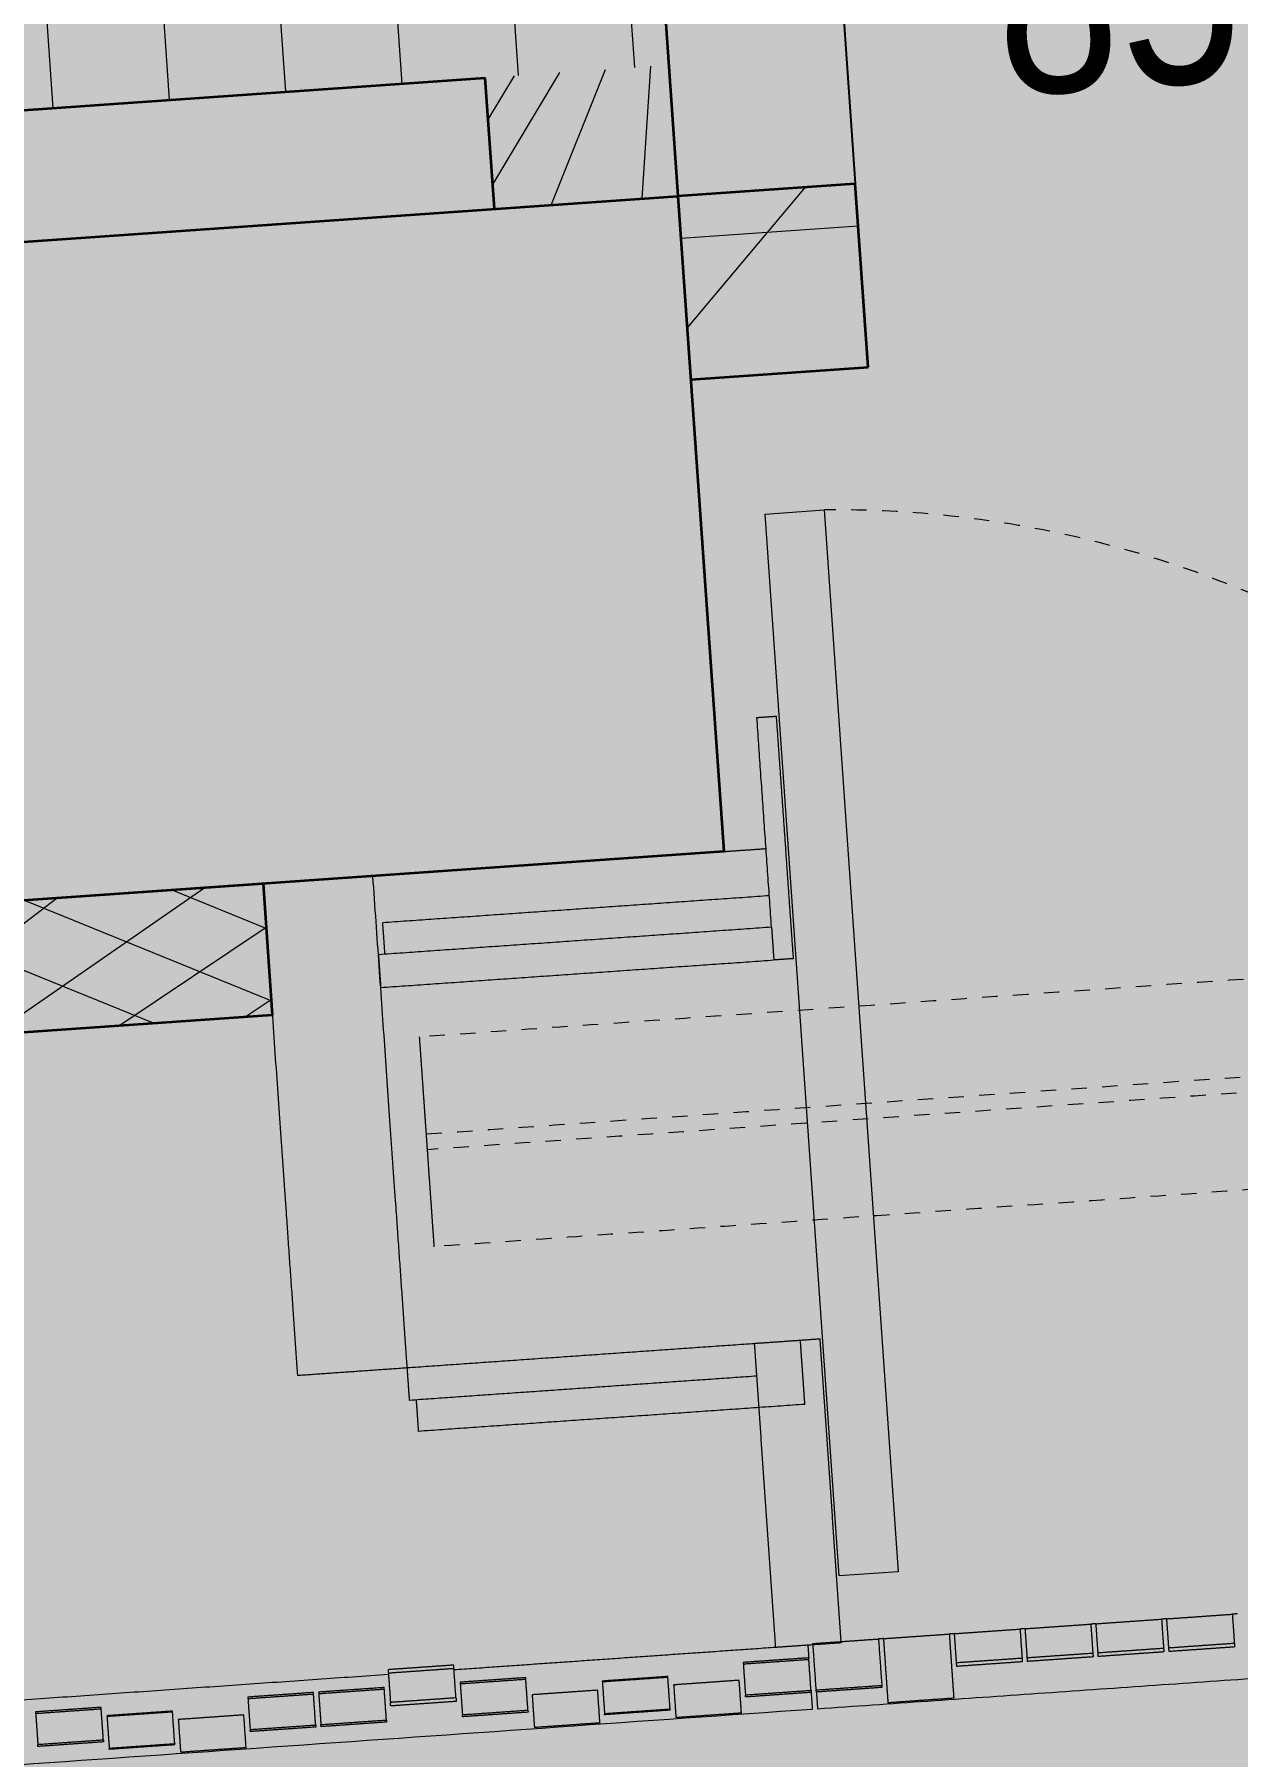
# Model space of a CAD drawing. Header units: millimetres. Extents: x 833941507 to 1669051331, y 817666127 to 1636299673.
# Drawn here: x 834527042 to 834527958, y 817994362 to 817995673 of the extents above; entities that cross this region are included whole.
import ezdxf

# ---------------------------------------------------------------- set-up
doc = ezdxf.new("R2010")
doc.units = ezdxf.units.MM
doc.header["$LTSCALE"] = 3
doc.linetypes.add('B0606', pattern=[0.7813, 0.39065, -0.39065])
doc.linetypes.add('B0701', pattern=[2.34375, 1.5625, -0.78125])
for name, color, linetype, lineweight in [('Hatch (LTC&CB)', 252, 'Continuous', 35), ('UAJ-05SYMB-a', 1, 'Continuous', 9), ('UAJ-22INWA', 6, 'Continuous', 35), ('UAJ-22INWA-a', 1, 'Continuous', 13), ('UAJ-22INWA-h', 251, 'Continuous', 9), ('UAJ-23FLOR-h', 251, 'Continuous', 9), ('UAJ-23FLOR-y', 8, 'B0701', 9), ('UAJ-32INFR', 7, 'Continuous', 25)]:
    doc.layers.add(name, color=color, linetype=linetype, lineweight=lineweight)
doc.layers.add('UAJ-01LAYO-$', color=32, linetype='Continuous', lineweight=5, plot=False)
doc.layers.add('UAJ-22INWA-$', color=32, linetype='Continuous', plot=False)
doc.styles.add('3A35X-MAGP-P-ADR-B01-L1$0$Kowloon_standard', font='arial.ttf', dxfattribs={"width": 0.8, "height": 2})

# ---------------------------------------------------------------- blocks, each defined once
blk = doc.blocks.new('*U558')
at = {"layer": 'UAJ-22INWA-h'}
h = blk.add_hatch(dxfattribs=at)
h.set_pattern_fill('ANSI31', color=256, scale=20)
h.set_pattern_definition([(45, (-60.00000169443524, -786.0468961356465), (-44.90128060534576, 44.90128060534577), [])])
h.paths.add_polyline_path([(-6.639700700361573e-08, 56.97648191072732), (3.985192336131149e-07, 156.9766229756714), (139.9999984911706, 156.97662270149), (139.9999985030915, 56.97648199417382)])
at = {"layer": 'UAJ-22INWA'}
for p, q in [((9.09590795230678e-08, -83.02057057629499), (2.495076216817437e-07, 156.9766227372528)), ((139.9999985656764, 156.9766227014782), (139.9999984881904, 56.97648205204678))]:
    blk.add_line(p, q, dxfattribs=at)
blk = doc.blocks.new('*U567')
at = {"layer": 'UAJ-22INWA-h'}
h = blk.add_hatch(dxfattribs=at)
h.set_pattern_fill('ANSI31', color=256, scale=20)
h.set_pattern_definition([(45, (-60.00000072165273, -8946.33876080979), (-44.90128060534576, 44.90128060534577), [])])
h.paths.add_polyline_path([(7.766875569359399e-07, -7015.32925210052), (5.282171855469642e-07, -931.0095076872246), (139.9999986208686, -931.0095079614064), (139.9999993461761, -7015.329252017073)])
at = {"layer": 'UAJ-22INWA'}
blk.add_line((9.256991714153118e-07, -7015.32929461046), (3.875502237741112e-07, -1071.009506112914), dxfattribs=at)
blk = doc.blocks.new('*U316')
at = {"layer": 'UAJ-22INWA-h'}
h = blk.add_hatch(dxfattribs=at)
h.set_pattern_fill('AFWERK', color=256, scale=50)
h.set_pattern_definition([(45, (-100.0000012353773, -4636.904037414337), (-50.00000133031198, 50.00000133031198), []), (135, (-100.0000012353773, -4636.904037414337), (-50.00000133031198, -50.00000133031198), [])])
h.paths.add_polyline_path([(2.300803600974177e-07, -2430.055793879574), (5.610998243810172e-07, -1206.848242488874), (99.99999865375118, -1206.848242786896), (99.99999879956887, -2430.05579381997)])
at = {"layer": 'UAJ-22INWA'}
for p, q in [((3.790919743680648e-07, -2430.055832887695), (4.120882123474108e-07, -1206.848241012066)), ((99.99999872825694, -1206.848240765165), (99.99999878466771, -2430.055793762099))]:
    blk.add_line(p, q, dxfattribs=at)
for points in [[(4.018169221353673e-06, -1206.848242684539), (100.0000025876577, -1206.848242720299)], [(2.300803600974177e-07, -2430.055793879574), (99.99999879956887, -2430.055793915338)]]:
    blk.add_lwpolyline(points, dxfattribs=at)
blk = doc.blocks.new('Finish Walls')
at = {"layer": 'UAJ-05SYMB-a', "linetype": 'B0606', "ltscale": 10}
blk.add_arc((834527652.6635373, 817994498.7171458), 812.3580499566397, 4.067780778893418, 90.65688216901505, dxfattribs=at)
at = {"layer": 'UAJ-22INWA-a'}
blk.add_lwpolyline([(834527598.4598117, 817995307.8836217), (834527643.3502538, 817995311.0218079), (834527699.8376048, 817994502.9938508), (834527654.9471626, 817994499.8556646)], close=True, dxfattribs=at)
for points, degree in [([(834527592.2397581, 817995153.0729373), (834527599.7214985, 817995153.5959681), (834527607.2032388, 817995154.1189991)], 2), ([(834527603.3977566, 817994993.4624431), (834527597.8187578, 817995073.2676891), (834527592.2397591, 817995153.072935)], 2), ([(834527620.1046685, 817994969.5694499), (834527613.6539541, 817995061.8442235), (834527607.2032398, 817995154.118997)], 2), ([(834527299.943899, 817995032.3951749), (834527258.1499313, 817995029.4734559), (834527216.3559637, 817995026.5517371)], 2), ([(834527216.356003, 817995026.5517397), (834527232.3955657, 817994797.1119347), (834527242.5074791, 817994652.4652402)], 2), ([(834527326.0954143, 817994658.308678), (834527315.9835011, 817994802.9553723), (834527299.943899, 817995032.395175)], 2), ([(834527603.397761, 817994993.4624434), (834527453.762956, 817994983.001823), (834527304.1281509, 817994972.5412025)], 2), ([(834527603.397761, 817994993.4624434), (834527604.2694794, 817994980.9928762), (834527605.1411978, 817994968.5233089)], 2), ([(834527304.1281509, 817994972.5412025), (834527304.9998693, 817994960.0716354), (834527305.8715878, 817994947.6020681)], 2), ([(834527305.8715878, 817994947.6020681), (834527455.5063927, 817994958.0626885), (834527605.1411978, 817994968.5233089)], 2), ([(834527620.1046691, 817994969.5694522), (834527612.6229287, 817994969.0464212), (834527605.1411884, 817994968.5233902)], 2), ([(834527590.450226, 817994676.7891572), (834527615.3893604, 817994678.5325938), (834527640.3284949, 817994680.2760305)], 2), ([(834527628.7821597, 817994630.3491721), (834527627.0735917, 817994654.7895238), (834527625.3650236, 817994679.2298757)], 2), ([(834527656.5076263, 817994448.8403405), (834527648.4180614, 817994564.5581887), (834527640.3284963, 817994680.2760367)], 2), ([(834527326.0954144, 817994658.3086766), (834527458.272822, 817994667.5488911), (834527590.4502296, 817994676.7891055)], 2), ([(834527606.6293573, 817994445.3534671), (834527598.5397924, 817994561.0713153), (834527590.4502274, 817994676.7891634)], 2), ([(834527242.5074791, 817994652.4652402), (834527284.3014467, 817994655.3869592), (834527326.0954143, 817994658.308678)], 2), ([(834527327.8388512, 817994633.3695421), (834527326.9671328, 817994645.8391094), (834527326.0954144, 817994658.3086766)], 2), ([(834527592.1936663, 817994651.849971), (834527460.0162587, 817994642.6097566), (834527327.8388512, 817994633.3695421)], 2), ([(834527332.8415966, 817994633.7192725), (834527333.6784477, 817994621.7484671), (834527334.5152988, 817994609.7776618)], 2), ([(834527628.7821597, 817994630.3491721), (834527481.6487292, 817994620.063417), (834527334.5152988, 817994609.7776618)], 2), ([(834527904.2987565, 817994467.165225), (834527929.237891, 817994468.9086617), (834527954.1770254, 817994470.6520985)], 2), ([(834527958.1665558, 817994470.9309973), (834527956.1717906, 817994470.7915479), (834527954.1770254, 817994470.6520985)], 2), ([(834527954.1770254, 817994470.6520985), (834527954.9546989, 817994459.5278043), (834527955.7323724, 817994448.40351)], 2), ([(834527742.6931652, 817994455.8677548), (834527767.6322997, 817994457.6111915), (834527792.5714341, 817994459.3546283)], 2), ([(834527796.5632131, 817994459.6336843), (834527794.5673236, 817994459.4941564), (834527792.5714341, 817994459.3546283)], 2), ([(834527792.5714341, 817994459.3546283), (834527793.3491076, 817994448.230334), (834527794.126781, 817994437.1060399)], 2), ([(834527796.5616956, 817994459.6335782), (834527821.50083, 817994461.377015), (834527846.4399645, 817994463.1204517)], 2), ([(834527798.1170425, 817994437.3849897), (834527797.339369, 817994448.5092839), (834527796.5616956, 817994459.6335782)], 2), ([(834527850.4298397, 817994463.3993746), (834527848.4349022, 817994463.2599132), (834527846.4399645, 817994463.1204517)], 2), ([(834527846.4399645, 817994463.1204517), (834527847.217638, 817994451.9961575), (834527847.9953115, 817994440.8718632)], 2), ([(834527850.4302261, 817994463.3994015), (834527875.3693606, 817994465.1428384), (834527900.308495, 817994466.8862752)], 2), ([(834527851.985573, 817994441.1508131), (834527851.2078996, 817994452.2751074), (834527850.4302261, 817994463.3994015)], 2), ([(834527904.3008921, 817994467.1653743), (834527902.3046936, 817994467.0258247), (834527900.308495, 817994466.8862752)], 2), ([(834527900.308495, 817994466.8862752), (834527901.0861685, 817994455.7619809), (834527901.863842, 817994444.6376866)], 2), ([(834527905.8541034, 817994444.9166365), (834527905.07643, 817994456.0409307), (834527904.2987565, 817994467.165225)], 2), ([(834527606.6304964, 817994445.3534902), (834527484.1617122, 817994436.791983), (834527361.6929278, 817994428.2304758)], 2), ([(834527656.5076286, 817994448.8403347), (834527631.5684941, 817994447.096898), (834527606.6293596, 817994445.3534613)], 2), ([(834527631.0355802, 817994447.0595927), (834527631.3721119, 817994442.2456464), (834527631.7086437, 817994437.4316999)], 2), ([(834527634.9561042, 817994448.336108), (834527659.8952386, 817994450.0795448), (834527684.8343731, 817994451.8229815)], 2), ([(834527637.442342, 817994412.7715154), (834527636.1992232, 817994430.5538117), (834527634.9561042, 817994448.336108)], 2), ([(834527688.8204383, 817994452.1016381), (834527686.8274057, 817994451.9623098), (834527684.8343731, 817994451.8229815)], 2), ([(834527684.8343731, 817994451.8229815), (834527686.077492, 817994434.0406852), (834527687.3206109, 817994416.2583889)], 2), ([(834527688.8246347, 817994452.1019315), (834527713.7637691, 817994453.8453681), (834527738.7029036, 817994455.588805)], 2), ([(834527692.2417707, 817994403.2212279), (834527690.5332026, 817994427.6615796), (834527688.8246347, 817994452.1019315)], 2), ([(834527742.6931237, 817994455.867752), (834527740.6980137, 817994455.7282784), (834527738.7029036, 817994455.588805)], 2), ([(834527738.7029036, 817994455.588805), (834527740.4114716, 817994431.1484531), (834527742.1200397, 817994406.7081014)], 2), ([(834527744.2485121, 817994433.6191663), (834527743.4708387, 817994444.7434605), (834527742.6931652, 817994455.8677548)], 2), ([(834527901.863842, 817994444.6376866), (834527876.9247075, 817994442.8942499), (834527851.985573, 817994441.1508131)], 2), ([(834527901.863842, 817994444.6376866), (834527901.8833157, 817994444.359123), (834527901.9552401, 817994443.3302749), (834527902.0519317, 817994441.9471407)], 3), ([(834527955.7323724, 817994448.40351), (834527930.7932379, 817994446.6600733), (834527905.8541034, 817994444.9166365)], 2), ([(834527906.0421933, 817994442.2260906), (834527905.9455016, 817994443.6092248), (834527905.8735772, 817994444.6380728), (834527905.8541034, 817994444.9166365)], 3), ([(834527955.9204623, 817994445.712964), (834527930.9813278, 817994443.9695272), (834527906.0421933, 817994442.2260906)], 2), ([(834527955.7323724, 817994448.40351), (834527955.7518462, 817994448.1249464), (834527955.8237705, 817994447.0960983), (834527955.9204623, 817994445.712964)], 3), ([(834527361.4351006, 817994431.9185871), (834527336.4959661, 817994430.1751504), (834527311.5568316, 817994428.4317136)], 2), ([(834527363.1785374, 817994406.9794526), (834527362.306819, 817994419.4490199), (834527361.4351006, 817994431.9185871)], 2), ([(834527631.7086437, 817994437.4316999), (834527606.7695092, 817994435.6882632), (834527581.8303747, 817994433.9448264)], 2), ([(834527581.8303747, 817994433.9448264), (834527582.7020931, 817994421.4752592), (834527583.5738115, 817994409.0056919)], 2), ([(834527631.8026923, 817994436.0863736), (834527606.8635578, 817994434.3429369), (834527581.9244235, 817994432.5995001)], 2), ([(834527633.4520805, 817994412.4925654), (834527632.5803621, 817994424.9621327), (834527631.7086437, 817994437.4316999)], 2), ([(834527794.126781, 817994437.1060399), (834527769.1876466, 817994435.3626031), (834527744.2485121, 817994433.6191663)], 2), ([(834527744.4366019, 817994430.9286203), (834527744.3399101, 817994432.3117546), (834527744.2679858, 817994433.3406026), (834527744.2485121, 817994433.6191663)], 3), ([(834527794.3148708, 817994434.4154938), (834527769.3757364, 817994432.672057), (834527744.4366019, 817994430.9286203)], 2), ([(834527794.126781, 817994437.1060399), (834527794.1462548, 817994436.8274761), (834527794.2181791, 817994435.7986281), (834527794.3148708, 817994434.4154938)], 3), ([(834527847.9953115, 817994440.8718632), (834527823.056177, 817994439.1284264), (834527798.1170425, 817994437.3849897)], 2), ([(834527798.3051324, 817994434.6944437), (834527798.2084407, 817994436.077578), (834527798.1365163, 817994437.106426), (834527798.1170425, 817994437.3849897)], 3), ([(834527848.1834013, 817994438.1813172), (834527823.2442669, 817994436.4378805), (834527798.3051324, 817994434.6944437)], 2), ([(834527847.9953115, 817994440.8718632), (834527848.0147853, 817994440.5932995), (834527848.0867096, 817994439.5644515), (834527848.1834013, 817994438.1813172)], 3), ([(834527852.1736628, 817994438.4602671), (834527852.0769712, 817994439.8434013), (834527852.0050467, 817994440.8722494), (834527851.985573, 817994441.1508131)], 3), ([(834527902.0519317, 817994441.9471407), (834527877.1127973, 817994440.2037039), (834527852.1736628, 817994438.4602671)], 2), ([(834527311.8146589, 817994424.7436023), (834527094.3454063, 817994409.5408337), (834526876.8761537, 817994394.3380651)], 2), ([(834527311.5568316, 817994428.4317136), (834527312.42855, 817994415.9621464), (834527313.3002684, 817994403.4925791)], 2), ([(834527361.6231904, 817994429.2280412), (834527336.6840559, 817994427.4846044), (834527311.7449214, 817994425.7411677)], 2), ([(834527416.2345219, 817994422.3684063), (834527391.2953874, 817994420.6249696), (834527366.3562529, 817994418.8815328)], 2), ([(834527366.3562529, 817994418.8815328), (834527367.2279713, 817994406.4119656), (834527368.0996897, 817994393.9423983)], 2), ([(834527416.3285705, 817994421.02308), (834527391.389436, 817994419.2796432), (834527366.4503015, 817994417.5362065)], 2), ([(834527417.9779587, 817994397.4292718), (834527417.1062403, 817994409.8988391), (834527416.2345219, 817994422.3684063)], 2), ([(834527524.4370315, 817994423.2420044), (834527499.497897, 817994421.4985676), (834527474.5587626, 817994419.7551308)], 2), ([(834527474.5587626, 817994419.7551308), (834527475.4304808, 817994407.2855636), (834527476.3021992, 817994394.8159964)], 2), ([(834527524.4840562, 817994422.5693345), (834527499.5449218, 817994420.8258978), (834527474.6057873, 817994419.082461)], 2), ([(834527526.1804682, 817994398.3028699), (834527525.3087498, 817994410.7724371), (834527524.4370315, 817994423.2420044)], 2), ([(834527578.7710115, 817994420.3497657), (834527553.831877, 817994418.6063288), (834527528.8927426, 817994416.8628922)], 2), ([(834527528.8927426, 817994416.8628922), (834527529.7644609, 817994404.3933249), (834527530.6361793, 817994391.9237577)], 2), ([(834527580.5144483, 817994395.4106312), (834527579.6427299, 817994407.8801984), (834527578.7710115, 817994420.3497657)], 2), ([(834527254.6289304, 817994411.0709361), (834527229.689796, 817994409.3274994), (834527204.7506615, 817994407.5840626)], 2), ([(834527204.7506615, 817994407.5840626), (834527205.6223799, 817994395.1144954), (834527206.4940983, 817994382.6449281)], 2), ([(834527254.7229791, 817994409.7256098), (834527229.7838446, 817994407.9821731), (834527204.8447101, 817994406.2387363)], 2), ([(834527256.3723673, 817994386.1318016), (834527255.5006489, 817994398.6013689), (834527254.6289304, 817994411.0709361)], 2), ([(834527308.497461, 817994414.8367596), (834527283.5583265, 817994413.0933228), (834527258.619192, 817994411.3498861)], 2), ([(834527258.619192, 817994411.3498861), (834527259.4909104, 817994398.8803188), (834527260.3626287, 817994386.4107516)], 2), ([(834527308.5915096, 817994413.4914331), (834527283.6523751, 817994411.7479964), (834527258.7132406, 817994410.0045596)], 2), ([(834527310.2408977, 817994389.8976251), (834527309.3691794, 817994402.3671923), (834527308.497461, 817994414.8367596)], 2), ([(834527363.1785374, 817994406.9794526), (834527338.2394029, 817994405.2360159), (834527313.3002684, 817994403.4925791)], 2), ([(834527363.3666271, 817994404.2889067), (834527338.4274926, 817994402.5454699), (834527313.4883583, 817994400.8020332)], 2), ([(834527363.1785374, 817994406.9794526), (834527363.198011, 817994406.700889), (834527363.2699355, 817994405.6720409), (834527363.3666271, 817994404.2889067)], 3), ([(834527471.0339506, 817994412.8181188), (834527446.0948161, 817994411.0746821), (834527421.1556816, 817994409.3312453)], 2), ([(834527421.1556816, 817994409.3312453), (834527422.0274, 817994396.8616781), (834527422.8991184, 817994384.3921108)], 2), ([(834527472.7773874, 817994387.8789843), (834527471.905669, 817994400.3485516), (834527471.0339506, 817994412.8181188)], 2), ([(834527633.4520805, 817994412.4925654), (834527608.512946, 817994410.7491287), (834527583.5738115, 817994409.0056919)], 2), ([(834527583.6678602, 817994407.6603656), (834527583.6195121, 817994408.3519654), (834527583.5835484, 817994408.8664104), (834527583.5738115, 817994409.0056919)], 3), ([(834527633.5461291, 817994411.1472391), (834527608.6069946, 817994409.4038024), (834527583.6678602, 817994407.6603656)], 2), ([(834527633.4520805, 817994412.4925654), (834527633.4618173, 817994412.3532839), (834527633.4977809, 817994411.8388389), (834527633.5461291, 817994411.1472391)], 3), ([(834527633.5464654, 817994411.142429), (834527633.9995908, 817994404.6606591), (834527634.4527162, 817994398.1788892)], 2), ([(834527687.3206109, 817994416.2583889), (834527662.3814765, 817994414.5149521), (834527637.442342, 817994412.7715154)], 2), ([(834527637.5363907, 817994411.426189), (834527637.4880425, 817994412.1177888), (834527637.4520788, 817994412.6322337), (834527637.442342, 817994412.7715154)], 3), ([(834527637.5362602, 817994411.4280539), (834527637.989619, 817994404.9429464), (834527638.4429778, 817994398.457839)], 2), ([(834527687.4146596, 817994414.9130625), (834527662.4755251, 817994413.1696258), (834527637.5363907, 817994411.426189)], 2), ([(834527687.3206109, 817994416.2583889), (834527687.3303478, 817994416.1191072), (834527687.3663114, 817994415.6046623), (834527687.4146596, 817994414.9130625)], 3), ([(834527742.1200397, 817994406.7081014), (834527717.1809052, 817994404.9646646), (834527692.2417707, 817994403.2212279)], 2), ([(834527093.0233392, 817994399.773466), (834527068.0842047, 817994398.0300292), (834527043.1450702, 817994396.2865924)], 2), ([(834527043.1450702, 817994396.2865924), (834527044.0167885, 817994383.8170252), (834527044.8885069, 817994371.347458)], 2), ([(834527093.1173878, 817994398.4281396), (834527068.1782533, 817994396.6847029), (834527043.2391188, 817994394.9412661)], 2), ([(834527094.7667758, 817994374.8343315), (834527093.8950574, 817994387.3038987), (834527093.0233392, 817994399.773466)], 2), ([(834527147.3573183, 817994396.8812406), (834527122.4181838, 817994395.1378038), (834527097.4790493, 817994393.3943671)], 2), ([(834527097.4790493, 817994393.3943671), (834527098.3507676, 817994380.9247998), (834527099.222486, 817994368.4552326)], 2), ([(834527147.404343, 817994396.2085707), (834527122.4652085, 817994394.465134), (834527097.526074, 817994392.7216972)], 2), ([(834527149.100755, 817994371.9421061), (834527148.2290366, 817994384.4116733), (834527147.3573183, 817994396.8812406)], 2), ([(834527201.6912982, 817994393.9890019), (834527176.7521638, 817994392.245565), (834527151.8130293, 817994390.5021284)], 2), ([(834527203.4347351, 817994369.0498674), (834527202.5630167, 817994381.5194346), (834527201.6912982, 817994393.9890019)], 2), ([(834527313.4883583, 817994400.8020332), (834527313.3916665, 817994402.1851674), (834527313.3197421, 817994403.2140155), (834527313.3002684, 817994403.4925791)], 3), ([(834527417.9779587, 817994397.4292718), (834527393.0388242, 817994395.6858351), (834527368.0996897, 817994393.9423983)], 2), ([(834527368.1937383, 817994392.597072), (834527368.1453902, 817994393.2886719), (834527368.1094265, 817994393.8031168), (834527368.0996897, 817994393.9423983)], 3), ([(834527418.0720073, 817994396.0839455), (834527393.1328728, 817994394.3405088), (834527368.1937383, 817994392.597072)], 2), ([(834527417.9779587, 817994397.4292718), (834527417.9876955, 817994397.2899903), (834527418.0236591, 817994396.7755454), (834527418.0720073, 817994396.0839455)], 3), ([(834527526.1804682, 817994398.3028699), (834527501.2413337, 817994396.5594331), (834527476.3021992, 817994394.8159964)], 2), ([(834527476.3492241, 817994394.1433265), (834527476.3250498, 817994394.4891305), (834527476.3070678, 817994394.7463557), (834527476.3021992, 817994394.8159964)], 3), ([(834527526.227493, 817994397.6302), (834527501.2883586, 817994395.8867633), (834527476.3492241, 817994394.1433265)], 2), ([(834527526.1804682, 817994398.3028699), (834527526.1853366, 817994398.2332292), (834527526.2033186, 817994397.976004), (834527526.227493, 817994397.6302)], 3), ([(834527580.5144483, 817994395.4106312), (834527555.5753138, 817994393.6671944), (834527530.6361793, 817994391.9237577)], 2), ([(834527151.8130293, 817994390.5021284), (834527152.6847477, 817994378.0325611), (834527153.5564661, 817994365.5629939)], 2), ([(834527256.3723673, 817994386.1318016), (834527231.4332328, 817994384.3883649), (834527206.4940983, 817994382.6449281)], 2), ([(834527206.5881469, 817994381.2996018), (834527206.5397987, 817994381.9912016), (834527206.5038351, 817994382.5056466), (834527206.4940983, 817994382.6449281)], 3), ([(834527256.4664159, 817994384.7864753), (834527231.5272814, 817994383.0430386), (834527206.5881469, 817994381.2996018)], 2), ([(834527256.3723673, 817994386.1318016), (834527256.382104, 817994385.9925201), (834527256.4180677, 817994385.4780751), (834527256.4664159, 817994384.7864753)], 3), ([(834527310.2408977, 817994389.8976251), (834527285.3017632, 817994388.1541883), (834527260.3626287, 817994386.4107516)], 2), ([(834527260.4566774, 817994385.0654252), (834527260.4083292, 817994385.757025), (834527260.3723656, 817994386.27147), (834527260.3626287, 817994386.4107516)], 3), ([(834527310.3349463, 817994388.5522988), (834527285.3958119, 817994386.808862), (834527260.4566774, 817994385.0654252)], 2), ([(834527310.2408977, 817994389.8976251), (834527310.2506346, 817994389.7583436), (834527310.2865982, 817994389.2438985), (834527310.3349463, 817994388.5522988)], 3), ([(834527472.7773874, 817994387.8789843), (834527447.8382529, 817994386.1355476), (834527422.8991184, 817994384.3921108)], 2), ([(834527094.7667758, 817994374.8343315), (834527069.8276414, 817994373.0908947), (834527044.8885069, 817994371.347458)], 2), ([(834527044.9825555, 817994370.0021316), (834527044.9342074, 817994370.6937314), (834527044.8982438, 817994371.2081764), (834527044.8885069, 817994371.347458)], 3), ([(834527094.8608245, 817994373.4890051), (834527069.92169, 817994371.7455684), (834527044.9825555, 817994370.0021316)], 2), ([(834527094.7667758, 817994374.8343315), (834527094.7765127, 817994374.6950499), (834527094.8124764, 817994374.1806049), (834527094.8608245, 817994373.4890051)], 3), ([(834527149.100755, 817994371.9421061), (834527124.1616205, 817994370.1986693), (834527099.222486, 817994368.4552326)], 2), ([(834527099.2695109, 817994367.7825627), (834527099.2453364, 817994368.1283667), (834527099.2273544, 817994368.3855919), (834527099.222486, 817994368.4552326)], 3), ([(834527149.1477798, 817994371.2694362), (834527124.2086453, 817994369.5259995), (834527099.2695109, 817994367.7825627)], 2), ([(834527149.100755, 817994371.9421061), (834527149.1056234, 817994371.8724654), (834527149.1236054, 817994371.6152402), (834527149.1477798, 817994371.2694362)], 3), ([(834527203.4347351, 817994369.0498674), (834527178.4956006, 817994367.3064306), (834527153.5564661, 817994365.5629939)], 2)]:
    blk.add_open_spline(points, degree=degree, dxfattribs=at)
at = {"layer": 'UAJ-22INWA-h'}
for points in [[(834527548.3376713, 817995049.7597959), (834527573.7755884, 817995051.5381013), (834527599.2135055, 817995053.3164068)], [(834527601.7240552, 817995017.4040538), (834527454.5906247, 817995007.1182986), (834527307.4571942, 817994996.8325435)], [(834527309.1308964, 817994972.8909328), (834527308.2940453, 817994984.8617382), (834527307.4571942, 817994996.8325435)], [(834528981.1659777, 817994492.3244741), (834528309.8044777, 817994445.3911566), (834527638.4429778, 817994398.457839)], [(834527634.4527162, 817994398.1788892), (834524537.0122145, 817994181.6440438), (834521439.5717129, 817993965.1091985)]]:
    blk.add_open_spline(points, degree=2, dxfattribs=at)
at = {"layer": 'UAJ-23FLOR-y', "linetype": 'B0606', "ltscale": 10}
for points in [[(834527340.6455269, 817994836.1505045), (834530454.4584793, 817995053.8299097), (834533568.2714316, 817995271.509315)], [(834533569.1082811, 817995259.5385305), (834530455.295329, 817995041.8591251), (834527341.4823767, 817994824.17972)], [(834530370.9016461, 817995122.169248), (834528853.1933001, 817995016.0697954), (834527335.4849542, 817994909.9703425)], [(834530382.0636159, 817994962.5590652), (834528450.1045508, 817994827.5003104), (834527346.6429495, 817994750.3598821)], [(834527346.6429495, 817994750.359882), (834527341.0639518, 817994830.1651124), (834527335.4849542, 817994909.9703426)]]:
    blk.add_open_spline(points, degree=2, dxfattribs=at)
at = {"layer": 'UAJ-22INWA', "xscale": -0.9999999999999999, "rotation": 93.99890863372605}
blk.add_blockref('*U316', (834524792.2164354, 817994857.0857888), dxfattribs=at)
blk = doc.blocks.new('LRR-B01-WALL FINISH')
blk.add_blockref('Finish Walls', (0, 0))
blk = doc.blocks.new('DD1150')
at = {"layer": 'UAJ-32INFR'}
for p, q in [((3.576278686523438e-07, 850.0000001192093), (2.384185791015625e-07, 0)), ((1150.000000357628, -1.192092895507812e-07), (1150.000000238419, 299.9999997615814))]:
    blk.add_line(p, q, dxfattribs=at)
for centre, radius, start, end in [((1.192092895507812e-07, 0), 850.0000001277956, 0, 90), ((1150.000000357628, -2.384185791015625e-07), 300.0000000455933, 90, 180)]:
    blk.add_arc(centre, radius, start, end, dxfattribs=at)
at = {"layer": 'UAJ-01LAYO-$', "style": '3A35X-MAGP-P-ADR-B01-L1$0$Kowloon_standard', "width": 0.8}
blk.add_text('850+300', height=149.9999999999994, rotation=359.9985519998963, dxfattribs=at).set_placement((115.5759078264236, 58.63326168060303))
blk = doc.blocks.new('*U940')
at = {"layer": 'UAJ-22INWA-h'}
h = blk.add_hatch(dxfattribs=at)
h.set_pattern_fill('ANSI32', color=256, scale=20)
h.set_pattern_definition([(45, (-60.00000163475133, -1286.712109845769), (-134.7038418160373, 134.7038418160373), []), (45, (29.80259836524868, -1286.712109845769), (-134.7038418160373, 134.7038418160373), [])])
h.paths.add_polyline_path([(-3.444759499870997e-08, -211.0346664961554), (4.262537345312012e-07, -75.6774423275674), (139.9999985189051, -75.67744260174868), (139.9999985350409, -211.0346664127089)])
at = {"layer": 'UAJ-22INWA'}
for p, q in [((1.145640169326612e-07, -211.0346662577368), (2.772421225920527e-07, -75.67744243550433)), ((139.9999985934109, -75.67744260995414), (139.9999985201398, -211.0346663548391))]:
    blk.add_line(p, q, dxfattribs=at)
blk.add_lwpolyline([(3.883323131503857e-06, -75.67744252073135), (140.0000024528117, -75.67744253265255)], dxfattribs=at)
blk = doc.blocks.new('GBP-LTC-LB01')
at = {"layer": 'UAJ-23FLOR-h'}
h = blk.add_hatch(dxfattribs=at)
h.set_pattern_fill('EARTH,_O', color=256, scale=180, angle=45.00000010501341)
h.set_pattern_definition([(48.99890852053534, (834576001.761157, 818046085.3420337), (-112.7268618952272, 1612.510668059984), [1143, -1143]), (48.99890852053534, (834575678.2791204, 818046366.5514973), (-112.7268618952272, 1612.510668059984), [1143, -1143]), (48.99890852053534, (834575354.7970834, 818046647.760961), (-112.7268618952272, 1612.510668059984), [1143, -1143]), (138.9989085205353, (834575340.7062259, 818046849.3247945), (-1612.510668059984, -112.7268618952272), [1143, -1143]), (138.9989085205353, (834575621.9156895, 818047172.8068315), (-1612.510668059984, -112.7268618952272), [1143, -1143]), (138.9989085205353, (834575903.1251531, 818047496.2888683), (-1612.510668059984, -112.7268618952272), [1143, -1143])])
h.paths.add_polyline_path([(834572173.0526648, 818200349.1682475), (834310583.7401848, 818182062.0839702), (834331502.2393942, 817882831.6918911), (834364939.6873164, 817885169.2259957), (834473095.7001734, 818011283.5998719), (834480533.7001572, 818020120.3998857), (834485095.050147, 818025709.5498941), (834491375.7001324, 818033618.9999057), (834497063.4001188, 818041012.999916), (834493145.8001142, 818043678.6999089), (834512788.5000582, 818074029.2499447), (834518712.4500408, 818083675.2499557), (834526231.3000174, 818096325.0999695), (834534646.0499907, 818111073.0499848), (834545955.9999523, 818131981.3000056), (834557204.5999117, 818154198.8000262), (834564039.9998856, 818168496.8000388), (834570941.1648417, 818183576.4266495), (834578367.7999997, 818200696.3)])
h.paths.add_polyline_path([(834382131.3063979, 817956469.9755309), (834418268.7298656, 817958996.0684958), (834422062.4129677, 817963855.9029621), (834428403.0430198, 817964299.3786768), (834467239.2037573, 818010695.5815835), (834466445.2064853, 818021738.794587), (834476097.7213831, 818035709.0329579), (834485267.1005058, 818048983.1978921), (834487014.8928652, 818051460.4309663), (834497268.3342452, 818067303.4232484), (834492893.3757939, 818129890.0851053), (834448056.5937514, 818126755.6608665), (834416896.5816393, 818105052.1136897), (834382061.3702741, 818080788.9948437), (834386167.4497714, 818022059.1642565), (834377588.3843737, 818021459.4669156)], flags=16)
edge = h.paths.add_edge_path(flags=16)
edge.add_line((834540292.2872467, 818142076.0699883), (834533466.3205868, 818141614.1342163))
edge.add_line((834533466.3205867, 818141614.1342163), (834523258.01233, 818143862.7104174))
edge.add_line((834523258.01233, 818143862.7104174), (834525896.867722, 818155838.9349334))
edge.add_arc((834558382.4304729, 818267025.4493066), 115835.0239163238, 237.2183980957774, 253.7131265722631, ccw=False)
edge.add_line((834495664.9154892, 818169638.2526121), (834498267.5884769, 818132356.9750829))
edge.add_line((834498267.5884771, 818132356.9750829), (834496346.4194225, 818130135.0090942))
edge.add_line((834496346.4194226, 818130135.0090942), (834492879.879452, 818129892.6713651))
edge.add_line((834492879.8794518, 818129892.6713651), (834494229.5832878, 818110587.6218635))
edge.add_line((834494229.5832882, 818110587.6218635), (834496326.133695, 818110708.3844534))
edge.add_line((834496326.1336946, 818110708.3844534), (834498420.2073777, 818080753.5549031))
edge.add_line((834498420.2073779, 818080753.5549031), (834498046.1188868, 818080727.4032354))
edge.add_line((834498046.118887, 818080727.4032354), (834498254.5151165, 818077746.3837949))
edge.add_line((834498254.5151162, 818077746.3837949), (834503061.0860548, 818078082.4001414))
edge.add_line((834503061.0860548, 818078082.4001414), (834504979.5219883, 818081212.101532))
edge.add_line((834504979.5219884, 818081212.101532), (834509429.0185915, 818088470.9260026))
edge.add_line((834509429.0185914, 818088470.9260026), (834515217.1570119, 818097913.5886871))
edge.add_line((834515217.157012, 818097913.5886871), (834526067.4346461, 818116415.5426326))
edge.add_line((834526067.4346461, 818116415.5426326), (834532489.1994565, 818127888.6839589))
edge.add_line((834532489.1994562, 818127888.6839589), (834534830.89787, 818132146.3035389))
edge.add_line((834534830.8978701, 818132146.3035389), (834540292.2872465, 818142076.0699883))
h = blk.add_hatch(dxfattribs=at)
h.set_pattern_fill('EARTH,_O', color=256, scale=180, angle=45.00000010501341)
h.set_pattern_definition([(45.00000010501341, (-1082349.699177861, 54794.90315568447), (-2.96267069188616e-06, 1616.446101792448), [1143, -1143]), (45.00000010501341, (-1082652.782822503, 55097.98679921505), (-2.96267069188616e-06, 1616.446101792448), [1143, -1143]), (45.00000010501341, (-1082955.866467144, 55401.07044274564), (-2.96267069188616e-06, 1616.446101792448), [1143, -1143]), (135.0000001050134, (-1082955.866467515, 55603.12620546969), (-1616.446101792448, -2.96267069188616e-06), [1143, -1143]), (135.0000001050134, (-1082652.782823984, 55906.20985011128), (-1616.446101792448, -2.96267069188616e-06), [1143, -1143]), (135.0000001050134, (-1082349.699180454, 56209.29349475286), (-1616.446101792448, -2.96267069188616e-06), [1143, -1143])])
h.paths.add_polyline_path([(834669469.2548146, 818015499.1701102), (834651080.8176275, 818014213.7929552), (834651091.333055, 818014066.030459), (834669479.7621983, 818015351.5226754)], flags=16)
edge = h.paths.add_edge_path()
edge.add_arc((834611763.613195, 818123015.0723449), 22001.28373588376, 94.00071865262937, 118.6886834190998)
edge.add_line((834601201.8916234, 818142315.5004095), (834593918.3367147, 818141228.3801512))
edge.add_arc((834611768.400262, 818123014.0298539), 25502.69251264854, 93.99715914630349, 134.4212748451599, ccw=False)
edge.add_line((834609990.6837641, 818148454.6872638), (834618164.3568528, 818149025.8389109))
edge.add_line((834618164.3568528, 818149025.8389109), (834618408.292444, 818145534.9100552))
edge.add_line((834618408.292444, 818145534.9100552), (834616365.4114578, 818145392.1596863))
edge.add_line((834616365.4114578, 818145392.1596863), (834616609.385029, 818141900.6873076))
edge.add_line((834616609.385029, 818141900.6873076), (834611621.5474902, 818141552.1522465))
edge.add_line((834611621.5474902, 818141552.1522465), (834611377.6128702, 818145043.0672039))
edge.add_line((834611377.6128702, 818145043.0672039), (834610228.6059371, 818144962.7428077))
h.paths.add_polyline_path([(834673232.9366938, 818197365.8783082), (834607546.4897544, 818192773.8917836), (834599172.4998745, 818174435.3001034), (834588349.0999149, 818152374.5000834), (834578621.5499489, 818133890.6500655), (834568418.2999822, 818115665.3000468), (834556456.700019, 818095618.300025), (834546606.4000474, 818080041.600007), (834532219.3000866, 818058623.7499806), (834523692.1501086, 818046595.7499651), (834515683.5001286, 818035708.4999502), (834508244.2001468, 818025929.8999366), (834500656.3001646, 818016266.0999228), (834489786.8001888, 818002934.0999027), (834483448.3002025, 817995421.2998908), (834478637.6002128, 817989841.6998823), (834458453.7502539, 817967379.2998452), (834441506.4997879, 817949096.357832), (834383075.7479855, 817886437.0757562), (834482026.687943, 817893354.5055006), (834551919.0356153, 817920008.6018127), (834634905.1297382, 817930637.1330649), (834634022.9972101, 817939309.3515325), (834633770.0685325, 817941795.8857912), (834633577.6912351, 817943687.0236263), (834508697.0405153, 817930983.6118022), (834507053.464672, 817930191.4384525), (834506409.4608335, 817939426.9553951), (834507656.9383341, 817945566.7269546), (834503417.0808368, 818006767.0327235), (834503064.3680854, 818011762.6720035), (834514052.9096247, 818025791.9353799), (834520784.6504849, 818034889.3491884), (834526318.8615147, 818042436.9444461), (834532381.6860782, 818050705.6283545), (834536345.7196504, 818056472.6778568), (834542258.4127678, 818065225.6191521), (834550405.86193, 818077286.9078631), (834561578.9964366, 818095001.9633045), (834574522.6610527, 818117080.0346472), (834587768.8781933, 818140310.2095475), (834609774.1305691, 818143594.9757913), (834610001.9653326, 818140335.8947712), (834634252.5395212, 818142031.4686226), (834636806.8958616, 818105492.469254), (834642791.4816118, 818105913.7478601), (834646278.5594581, 818056032.5832597), (834640293.170484, 818055614.1586573), (834643382.3380679, 818011424.9081372), (834641138.4146172, 818011267.9554363), (834645775.7848747, 817944927.8676329), (834639048.3570181, 817944243.5239328), (834640362.1165634, 817931328.1108725), (834651070.3910474, 817932706.91456), (834650587.6677916, 817936476.1291044), (834685105.7378002, 817940896.8578628), (834685588.4610578, 817937127.6433052), (834691373.7890701, 817937868.5701854)])
blk.add_blockref('LRR-B01-WALL FINISH', (0, 0))
at = {"layer": 'UAJ-22INWA', "xscale": -1}
for name, p, rotation in [('*U567', (834528453.9172285, 817995714.5289503), 273.9989498441466), ('*U940', (834527752.4320256, 817995424.9061567), 273.9989085941806)]:
    blk.add_blockref(name, p, dxfattribs=dict(at, rotation=rotation))
at = {"layer": 'UAJ-22INWA', "rotation": 183.9988671285784}
blk.add_blockref('*U558', (834527521.2008629, 817995706.4427403), dxfattribs=at)
at = {"layer": 'UAJ-32INFR', "rotation": 3.998550005856355}
blk.add_blockref('DD1150', (834527667.1686182, 817995559.3873858), dxfattribs=at)
blk = doc.blocks.new('*U1094')
at = {"layer": 'UAJ-22INWA'}
for p, q in [((7.921247231408302e-07, -5894.825925929445), (2.288928726628115e-07, 329.9053891417243)), ((500.0000003332009, 329.9053893123328), (500.0000009858397, -5894.825925811969))]:
    blk.add_line(p, q, dxfattribs=at)
blk.add_lwpolyline([(3.834973881566839e-06, 329.9053890986961), (500.0000041926017, 329.9053893013515)], dxfattribs=at)
at = {"layer": 'UAJ-22INWA-$'}
blk.add_lwpolyline([(6.43113111209459e-07, -5894.825926167862), (3.779044845941826e-07, 329.9053893801429), (500.0000002586951, 329.9053893205382), (500.0000010007409, -5894.825925869839)], close=True, dxfattribs=at)
blk = doc.blocks.new('GBP-STR-B01-L2')
at = {"layer": 'UAJ-22INWA', "rotation": 273.9989085323642}
blk.add_blockref('*U1094', (834527203.0457076, 817995526.8415209), dxfattribs=at)

msp = doc.modelspace()

# ---------------------------------------------------------------- hatches: boundary and pattern name
at = {"layer": 'Hatch (LTC&CB)'}
h = msp.add_hatch(dxfattribs=at)
h.set_pattern_fill('ANSI38', color=256, scale=100)
h.set_pattern_definition([(318.9998376927443, (834479093.7342951, 818230174.1493032), (208.2994204990571, 239.6197016519238), []), (48.99983769274426, (834479093.7342951, 818230174.1493032), (176.9791393461904, 687.5388238029047), [793.75, -476.25])])
edge = h.paths.add_edge_path()
edge.add_line((834601196.1932279, 818142314.5248821), (834603754.2640262, 818142696.3710381))
edge.add_line((834603754.2640262, 818142696.3710381), (834603901.899728, 818141707.3292294))
edge.add_line((834603901.899728, 818141707.3292294), (834603810.4683098, 818141693.6886882))
edge.add_arc((834611763.2944388, 818123016.3620529), 20299.99935169609, 113.0643579575305, 141.3575808429331)
edge.add_line((834595907.8101043, 818135692.8596053), (834595395.44903, 818135656.8608108))
edge.add_line((834595395.44903, 818135656.8608108), (834583111.7173193, 818114341.0318873))
edge.add_line((834583111.7173193, 818114341.0318873), (834578121.5842528, 818106513.8910732))
edge.add_line((834578121.5842528, 818106513.8910732), (834575731.6542978, 818102809.499759))
edge.add_line((834575731.6542978, 818102809.499759), (834574387.4489166, 818100725.9814435))
edge.add_line((834574387.4489166, 818100725.9814435), (834573113.9765022, 818098752.0992287))
edge.add_line((834573113.9765022, 818098752.0992287), (834573145.2547638, 818098730.6477773))
edge.add_line((834573145.2547638, 818098730.6477773), (834569989.114683, 818093770.2015171))
edge.add_line((834569989.114683, 818093770.2015171), (834566534.9997851, 818088385.676982))
edge.add_line((834566534.9997851, 818088385.676982), (834566514.0877519, 818088398.2967066))
edge.add_line((834566514.0877519, 818088398.2967066), (834558743.6087797, 818076256.6317656))
edge.add_line((834558743.6087797, 818076256.6317656), (834557653.4005865, 818074495.7072132))
edge.add_line((834557653.4005865, 818074495.7072132), (834553498.9169745, 818068288.5571573))
edge.add_line((834553498.9169745, 818068288.5571573), (834548580.861871, 818060932.1282293))
edge.add_line((834548580.861871, 818060932.1282293), (834544328.2635252, 818054726.3367485))
edge.add_line((834544328.2635252, 818054726.3367485), (834544332.1488035, 818054704.6644962))
edge.add_line((834544332.1488035, 818054704.6644962), (834540324.5978602, 818048716.6949816))
edge.add_line((834540324.5978602, 818048716.6949816), (834541041.3244038, 818048232.540333))
edge.add_line((834541041.3244038, 818048232.540333), (834540089.7288045, 818046823.8296406))
edge.add_line((834540089.7288045, 818046823.8296406), (834539737.5511322, 818047061.7285419))
edge.add_line((834539737.5511322, 818047061.7285419), (834533115.7546033, 818038377.7374016))
edge.add_line((834533115.7546033, 818038377.7374016), (834515220.9619001, 818015146.6305978))
edge.add_arc((834538026.0069846, 818000636.2612507), 27029.99999804167, 147.5322628657497, 176.1870880981713)
edge.add_line((834511055.837681, 818002433.7226919), (834511444.9861017, 817996891.2334589))
edge.add_line((834511444.9861017, 817996891.2334589), (834511474.1084727, 817996474.6528435))
edge.add_line((834511474.1084727, 817996474.6528435), (834508641.2167096, 817996276.6106825))
edge.add_line((834508641.2167096, 817996276.6106825), (834508910.6816144, 817992422.053122))
edge.add_line((834508910.6816144, 817992422.053122), (834511353.3752296, 817992955.9577066))
edge.add_line((834511353.3752296, 817992955.9577066), (834513357.6638721, 817964213.0085849))
edge.add_line((834513357.6638721, 817964213.0085849), (834513308.9477361, 817964209.6026397))
edge.add_line((834513308.9477361, 817964209.6026397), (834513879.4049544, 817955918.7523347))
edge.add_line((834513879.4049544, 817955918.7523347), (834514876.6139696, 817955988.4575205))
edge.add_line((834514876.6139696, 817955988.4575205), (834515053.0661077, 817953464.409199))
edge.add_arc((834528221.0653924, 817954382.9922421), 13199.99999874826, 183.9904169536054, 259.8372334186261)
edge.add_line((834525891.9897077, 817941390.0939349), (834525974.5254321, 817940578.7091386))
edge.add_line((834525974.5254321, 817940578.7091386), (834555356.336757, 817943567.4939791))
edge.add_line((834555356.336757, 817943567.4939791), (834594711.6949315, 817947570.8029128))
edge.add_line((834594711.6949315, 817947570.8029128), (834594754.1988673, 817947152.9591447))
edge.add_line((834594754.1988673, 817947152.9591447), (834616096.9028597, 817949323.9834652))
edge.add_line((834616096.9028597, 817949323.9834652), (834631854.2065201, 817950926.8492302))
edge.add_line((834631854.2065201, 817950926.8492302), (834631836.7081357, 817951177.1563083))
edge.add_line((834631836.7081357, 817951177.1563083), (834639760.382062, 817951731.0818821))
edge.add_line((834639760.382062, 817951731.0818821), (834640506.9704407, 817944391.5874598))
edge.add_line((834640506.9704407, 817944391.5874598), (834508703.5709968, 817930984.2761916))
edge.add_line((834508703.5709968, 817930984.2761916), (834508663.5146245, 817930982.1632618))
edge.add_line((834508663.5146245, 817930982.1632618), (834507053.4646711, 817930191.4384522))
edge.add_line((834507053.4646711, 817930191.4384522), (834506409.4608326, 817939426.9553951))
edge.add_line((834506409.4608326, 817939426.9553951), (834507674.9508276, 817945699.3234407))
edge.add_line((834507674.9508276, 817945699.3234407), (834503067.5031257, 818011766.6800821))
edge.add_line((834503067.5031257, 818011766.6800821), (834515005.9420724, 818027008.3036696))
edge.add_line((834515005.9420724, 818027008.3036696), (834526318.8603592, 818042436.9452374))
edge.add_line((834526318.8603592, 818042436.9452374), (834533248.4343333, 818051887.545926))
edge.add_line((834533248.4343333, 818051887.545926), (834545204.9352987, 818069586.3738981))
edge.add_line((834545204.9352987, 818069586.3738981), (834551695.4067936, 818079200.6226892))
edge.add_line((834551695.4067936, 818079200.6226892), (834551700.6621838, 818079300.5666262))
edge.add_line((834551700.6621838, 818079300.5666262), (834554860.111537, 818084257.5104706))
edge.add_line((834554860.111537, 818084257.5104706), (834556162.9385583, 818086301.5433419))
edge.add_line((834556162.9385583, 818086301.5433419), (834561579.1108731, 818095002.152886))
edge.add_line((834561579.1108731, 818095002.152886), (834564610.1881032, 818100023.5882319))
edge.add_line((834564610.1881032, 818100023.5882319), (834566711.8413072, 818103505.2825594))
edge.add_line((834566711.8413072, 818103505.2825594), (834567220.9571147, 818104369.6755948))
edge.add_line((834567220.9571147, 818104369.6755948), (834571219.8492384, 818111331.3275263))
edge.add_line((834571219.8492384, 818111331.3275263), (834579233.5847297, 818125278.3035975))
edge.add_line((834579233.5847297, 818125278.3035975), (834584805.1873057, 818135090.7915635))
edge.add_line((834584805.1873057, 818135090.7915635), (834587768.4359322, 818140310.1481816))
edge.add_line((834587768.4359322, 818140310.1481816), (834593953.3663634, 818141233.3798261))
edge.add_arc((834611682.4142298, 818123278.8372545), 25232.61257183928, 93.84603158733529, 134.6379365759465, ccw=False)
edge.add_line((834609989.9237372, 818148454.6235011), (834618164.07139, 818149025.8201461))
edge.add_line((834618164.07139, 818149025.8201461), (834618408.0113981, 818145534.900405))
edge.add_line((834618408.0113981, 818145534.900405), (834616365.1302586, 818145392.1522276))
edge.add_line((834616365.1302586, 818145392.1522276), (834616609.1098313, 818141900.6663029))
edge.add_line((834616609.1098313, 818141900.6663029), (834611621.272795, 818141552.1240568))
edge.add_line((834611621.272795, 818141552.1240568), (834611377.3331451, 818145043.038663))
edge.add_arc((834611845.1982398, 818122938.1113777), 22109.8780646978, 91.21252121934131, 118.7925777614652)
h = msp.add_hatch(color=256, dxfattribs=at)
h.dxf.hatch_style = 1
edge = h.paths.add_edge_path()
edge.add_line((834513358.8255653, 817964213.0958437), (834514805.289499, 817964314.2087176))
edge.add_line((834514805.289499, 817964314.2087176), (834514905.3200586, 817962883.3180938))
edge.add_line((834514905.3200586, 817962883.3180938), (834522015.978077, 817959924.652822))
edge.add_line((834522015.978077, 817959924.652822), (834527599.8251551, 817958234.8488646))
edge.add_line((834527599.8251551, 817958234.8488646), (834531627.4143353, 817957331.9568794))
edge.add_line((834531627.4143353, 817957331.9568794), (834538597.7298516, 817957185.7983224))
edge.add_line((834538597.7298516, 817957185.7983224), (834550283.8357514, 817958000.7096148))
edge.add_line((834550283.8357514, 817958000.7096148), (834576164.2493855, 817960699.3094033))
edge.add_arc((834571429.6622454, 818001700.8842118), 41274.02878520934, 276.5869590863181, 289.1047787767843)
edge.add_line((834584938.5161443, 817962700.1621864), (834585387.4425285, 817962731.4429674))
edge.add_line((834585387.4425285, 817962731.4429674), (834585119.4098338, 817966565.5387688))
edge.add_line((834585119.4098338, 817966565.5387688), (834584671.7451953, 817966534.2435784))
edge.add_line((834584671.7451953, 817966534.2435784), (834582845.2183245, 817993361.8909639))
edge.add_line((834582845.2183245, 817993361.8909639), (834584586.6638896, 817993483.6330193))
edge.add_line((834584586.6638896, 817993483.6330193), (834584565.213575, 817993788.1730142))
edge.add_line((834584565.213575, 817993788.1730142), (834583546.5970082, 817993716.9697903))
edge.add_line((834583546.5970082, 817993716.9697903), (834579511.6160775, 818051438.2750045))
edge.add_line((834579511.6160775, 818051438.2750045), (834571357.0710046, 818050868.2097193))
edge.add_line((834571357.0710046, 818050868.2097193), (834571728.4182211, 818045556.2424893))
edge.add_line((834571728.4182211, 818045556.2424893), (834551420.9984901, 818044136.5981159))
edge.add_line((834551420.9984901, 818044136.5981159), (834550915.3577757, 818053251.1485702))
edge.add_line((834550915.3577757, 818053251.1485702), (834550067.4300342, 818053191.871879))
edge.add_line((834550067.4300342, 818053191.871879), (834547980.3444077, 818050328.438814))
edge.add_line((834547980.3444077, 818050328.438814), (834547993.7177736, 818050137.13641))
edge.add_line((834547993.7177736, 818050137.13641), (834537098.7629538, 818035335.0755486))
edge.add_line((834537098.7629538, 818035335.0755486), (834533115.7546033, 818038377.7374016))
edge.add_line((834533115.7546033, 818038377.7374016), (834521762.7749052, 818023639.2440152))
edge.add_line((834521762.7749052, 818023639.2440152), (834515226.3537949, 818015153.6303818))
edge.add_arc((834538313.0684212, 818000540.4627358), 27322.90359548846, 147.6674701204294, 176.0266741615715)
edge.add_line((834511055.837681, 818002433.7226919), (834511474.1084727, 817996474.6528435))
edge.add_line((834511474.1084727, 817996474.6528435), (834508641.2167096, 817996276.6106824))
edge.add_line((834508641.2167096, 817996276.6106824), (834508910.6816144, 817992422.053122))
edge.add_line((834508910.6816144, 817992422.053122), (834511349.4456573, 817992955.0988119))
edge.add_line((834511349.4456573, 817992955.0988119), (834511354.850605, 817992876.5974088))
edge.add_line((834511354.850605, 817992876.5974088), (834513358.6562476, 817964213.0840075))
edge.add_line((834513358.6562476, 817964213.0840075), (834513358.8255653, 817964213.0958437))

# ---------------------------------------------------------------- block references
for name in ['GBP-LTC-LB01', 'GBP-STR-B01-L2']:
    msp.add_blockref(name, (0, 0))

doc.saveas('drawing.dxf')
